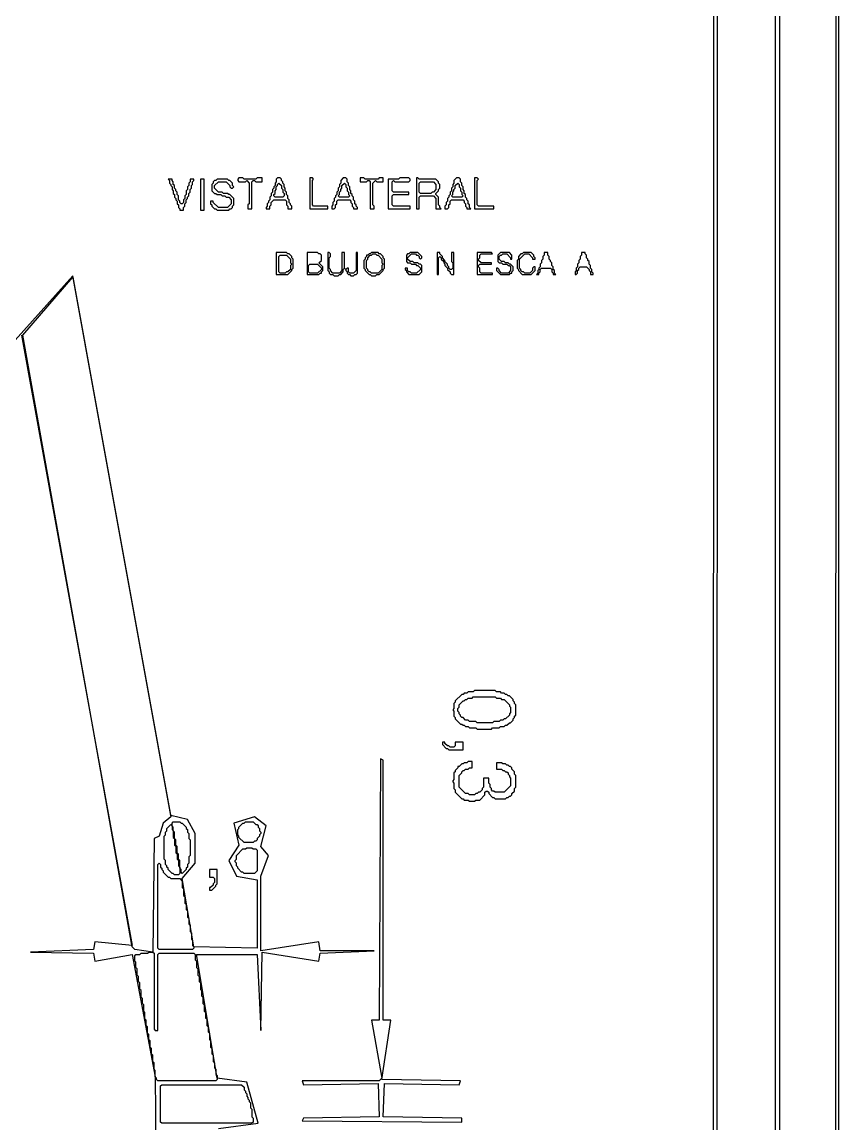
# Model space of a CAD drawing. Extents: x 17 to 323, y -435 to -5.
# Drawn here: x 259.2 to 322.7, y -291.1 to -205.5 of the extents above; entities that cross this region are included whole.
import ezdxf

# ---------------------------------------------------------------- set-up
doc = ezdxf.new("R2010")
doc.units = 0

msp = doc.modelspace()

# ---------------------------------------------------------------- linework, layer by layer
at = {"layer": 'CONTOURS'}
for p, q in [((322.5, -5.1), (322.4, -434.6)), ((322.7, -434.9), (322.7, -4.7)), ((317.8, -9.8), (317.7, -429.9)), ((318.1, -430.2), (318.1, -9.5)), ((313.2, -425.6), (313.3, -14.3)), ((313, -14.6), (312.9, -375)), ((270.6, -217.7), (270.7, -217.8)), ((270.9, -217.7), (270.6, -217.7)), ((270.7, -217.8), (270.7, -218)), ((270.7, -218), (270.8, -218.1)), ((270.8, -218.1), (270.8, -218.2)), ((270.9, -217.8), (270.9, -217.7)), ((271, -217.9), (270.9, -217.8)), ((271, -218.1), (271, -217.9)), ((271.1, -218.2), (271, -218.1)), ((272.3, -217.9), (272.2, -218)), ((272.2, -218), (272.2, -218.2)), ((272.6, -217.7), (272.3, -217.7)), ((272.3, -217.7), (272.3, -217.9)), ((272.4, -218.2), (272.5, -218.1)), ((272.5, -217.9), (272.6, -217.8)), ((272.5, -218.1), (272.5, -217.9)), ((272.6, -217.8), (272.6, -217.7)), ((273.1, -217.7), (273.1, -220.1)), ((273.4, -217.7), (273.1, -217.7)), ((273.4, -220.1), (273.4, -217.7)), ((274.1, -218), (274, -218.1)), ((274, -218.1), (274, -218.6)), ((274.2, -217.8), (274.1, -217.9)), ((274.1, -217.9), (274.1, -218)), ((274.3, -217.8), (274.2, -217.8)), ((274.2, -218.2), (274.5, -217.9)), ((274.4, -217.7), (274.3, -217.8)), ((275.2, -217.7), (274.4, -217.7)), ((274.5, -217.9), (275.1, -217.9)), ((275.1, -217.9), (275.4, -218.2)), ((275.3, -217.8), (275.2, -217.7)), ((275.4, -217.8), (275.3, -217.8)), ((275.6, -218), (275.4, -217.8)), ((275.6, -218.2), (275.6, -218)), ((276.1, -217.6), (276, -217.7)), ((276, -217.7), (276, -217.8)), ((276, -217.8), (276.1, -217.9)), ((276.4, -217.6), (276.1, -217.6)), ((276.1, -217.9), (276.6, -217.9)), ((276.5, -217.7), (276.4, -217.6)), ((277.4, -217.7), (276.5, -217.7)), ((276.6, -217.9), (276.7, -217.8)), ((276.7, -217.8), (276.9, -218)), ((276.9, -218), (276.9, -219.6)), ((277.1, -217.9), (277.2, -217.8)), ((277.1, -220), (277.1, -217.9)), ((277.2, -217.8), (277.3, -217.8)), ((277.3, -217.8), (277.4, -217.9)), ((277.5, -217.6), (277.4, -217.7)), ((277.4, -217.9), (277.9, -217.9)), ((277.9, -217.6), (277.5, -217.6)), ((277.9, -217.9), (277.9, -217.6)), ((279, -217.9), (278.9, -218)), ((278.9, -218), (278.9, -218.2)), ((279.1, -217.6), (279, -217.7)), ((279, -217.7), (279, -217.9)), ((279.3, -217.6), (279.1, -217.6)), ((279.1, -218.1), (279.2, -218)), ((279.1, -218.2), (279.1, -218.1)), ((279.2, -218), (279.4, -218.2)), ((279.4, -217.7), (279.3, -217.6)), ((279.4, -217.8), (279.4, -217.7)), ((279.5, -217.9), (279.4, -217.8)), ((279.5, -218), (279.5, -217.9)), ((279.6, -218.1), (279.5, -218)), ((279.6, -218.3), (279.6, -218.1)), ((281.6, -217.6), (281.6, -220)), ((281.8, -217.6), (281.6, -217.6)), ((281.9, -217.7), (281.8, -217.6)), ((281.8, -217.8), (281.9, -217.7)), ((281.8, -219.7), (281.8, -217.8)), ((284, -218), (283.9, -218.1)), ((283.9, -218.1), (283.9, -218.3)), ((284.2, -217.6), (284, -217.8)), ((284, -217.8), (284, -218)), ((284.1, -218.2), (284.3, -218)), ((284.4, -217.6), (284.2, -217.6)), ((284.3, -218), (284.4, -218.1)), ((284.5, -217.7), (284.4, -217.6)), ((284.4, -218.1), (284.4, -218.3)), ((284.5, -217.9), (284.5, -217.7)), ((284.6, -218), (284.5, -217.9)), ((284.6, -218.2), (284.6, -218)), ((285.5, -217.6), (285.5, -217.9)), ((285.8, -217.6), (285.5, -217.6)), ((285.5, -217.9), (286, -217.9)), ((285.9, -217.7), (285.8, -217.6)), ((286.9, -217.7), (285.9, -217.7)), ((286, -217.9), (286.1, -217.8)), ((286.1, -217.8), (286.2, -217.8)), ((286.2, -217.8), (286.3, -217.9)), ((286.3, -217.9), (286.3, -220)), ((286.5, -218), (286.7, -217.8)), ((286.5, -219.7), (286.5, -218)), ((286.7, -217.8), (286.8, -217.9)), ((286.8, -217.9), (287.3, -217.9)), ((287, -217.6), (286.9, -217.7)), ((287.3, -217.6), (287, -217.6)), ((287.3, -217.9), (287.3, -217.6)), ((288.5, -217.7), (287.7, -217.7)), ((287.7, -217.7), (287.7, -220)), ((288, -217.9), (288.1, -217.8)), ((288, -218.6), (288, -217.9)), ((288.1, -217.8), (288.2, -217.9)), ((288.2, -217.9), (289.3, -217.9)), ((288.6, -217.6), (288.5, -217.7)), ((289.3, -217.6), (288.6, -217.6)), ((289.4, -217.7), (289.3, -217.6)), ((289.3, -217.9), (289.4, -217.8)), ((289.4, -217.8), (289.4, -217.7)), ((289.9, -217.6), (289.9, -220)), ((290, -217.6), (289.9, -217.6)), ((290.1, -217.7), (290, -217.6)), ((291.4, -217.7), (290.1, -217.7)), ((290.1, -218), (290.2, -217.9)), ((290.1, -218.7), (290.1, -218)), ((290.2, -217.9), (291.2, -217.9)), ((291.2, -217.9), (291.4, -218.1)), ((291.6, -217.9), (291.4, -217.7)), ((291.4, -218.1), (291.4, -218.5)), ((291.6, -218), (291.6, -217.9)), ((291.7, -218.1), (291.6, -218)), ((291.7, -218.4), (291.7, -218.1)), ((292.8, -218), (292.7, -218.1)), ((292.7, -218.1), (292.7, -218.3)), ((293, -217.6), (292.8, -217.8)), ((292.8, -217.8), (292.8, -218)), ((292.9, -218.2), (293.1, -218)), ((293.2, -217.6), (293, -217.6)), ((293.1, -218), (293.2, -218.1)), ((293.3, -217.7), (293.2, -217.6)), ((293.2, -218.1), (293.2, -218.3)), ((293.3, -217.9), (293.3, -217.7)), ((293.4, -218), (293.3, -217.9)), ((293.4, -218.2), (293.4, -218)), ((294.4, -217.6), (294.4, -220)), ((294.6, -217.6), (294.4, -217.6)), ((294.7, -217.7), (294.6, -217.6)), ((294.6, -217.8), (294.7, -217.7)), ((294.6, -219.7), (294.6, -217.8)), ((270.8, -218.2), (270.9, -218.3)), ((270.9, -218.3), (270.9, -218.5)), ((270.9, -218.5), (271, -218.6)), ((271, -218.6), (271, -218.8)), ((271, -218.8), (271.1, -218.9)), ((271.1, -218.4), (271.1, -218.2)), ((271.2, -218.5), (271.1, -218.4)), ((271.1, -218.9), (271.1, -219.1)), ((271.2, -218.6), (271.2, -218.5)), ((271.3, -218.7), (271.2, -218.6)), ((271.3, -218.9), (271.3, -218.7)), ((271.4, -219), (271.3, -218.9)), ((271.4, -219.3), (271.4, -219)), ((272, -218.9), (271.9, -219)), ((271.9, -219), (271.9, -219.2)), ((272.1, -218.5), (272, -218.6)), ((272, -218.6), (272, -218.9)), ((272.2, -218.2), (272.1, -218.3)), ((272.1, -218.3), (272.1, -218.5)), ((272.1, -219.1), (272.2, -219)), ((272.2, -218.8), (272.3, -218.7)), ((272.2, -219), (272.2, -218.8)), ((272.3, -218.5), (272.4, -218.4)), ((272.3, -218.7), (272.3, -218.5)), ((272.4, -218.4), (272.4, -218.2)), ((274, -218.6), (274.2, -218.8)), ((274.2, -218.4), (274.2, -218.2)), ((274.5, -218.7), (274.2, -218.4)), ((274.2, -218.8), (274.3, -218.8)), ((274.3, -218.8), (274.4, -218.9)), ((274.4, -218.9), (274.7, -218.9)), ((274.8, -218.7), (274.5, -218.7)), ((274.7, -218.9), (274.8, -219)), ((274.9, -218.8), (274.8, -218.7)), ((274.8, -219), (275, -219)), ((275.2, -218.8), (274.9, -218.8)), ((275, -219), (275.1, -219.1)), ((275.3, -218.9), (275.2, -218.8)), ((275.4, -218.9), (275.3, -218.9)), ((275.4, -218.2), (275.4, -218.3)), ((275.4, -218.3), (275.5, -218.4)), ((275.7, -219.2), (275.4, -218.9)), ((275.5, -218.4), (275.6, -218.4)), ((275.7, -218.3), (275.6, -218.2)), ((275.6, -218.4), (275.7, -218.3)), ((278.6, -219), (278.5, -219.1)), ((278.7, -218.7), (278.6, -218.8)), ((278.6, -218.8), (278.6, -219)), ((278.8, -218.4), (278.7, -218.5)), ((278.7, -218.5), (278.7, -218.7)), ((278.9, -218.2), (278.8, -218.3)), ((278.8, -218.3), (278.8, -218.4)), ((278.8, -218.9), (278.9, -218.8)), ((278.8, -219), (278.8, -218.9)), ((278.9, -219.1), (278.8, -219)), ((278.9, -218.6), (279, -218.5)), ((278.9, -218.8), (278.9, -218.6)), ((279, -218.3), (279.1, -218.2)), ((279, -218.5), (279, -218.3)), ((279.4, -218.2), (279.4, -218.4)), ((279.4, -218.4), (279.5, -218.5)), ((279.5, -218.5), (279.5, -218.7)), ((279.5, -218.7), (279.6, -218.8)), ((279.6, -219), (279.5, -219.1)), ((279.7, -218.4), (279.6, -218.3)), ((279.6, -218.8), (279.6, -219)), ((279.7, -218.6), (279.7, -218.4)), ((279.8, -218.7), (279.7, -218.6)), ((279.8, -218.9), (279.8, -218.7)), ((279.9, -219), (279.8, -218.9)), ((279.9, -219.2), (279.9, -219)), ((283.7, -218.9), (283.6, -219)), ((283.6, -219), (283.6, -219.1)), ((283.8, -218.6), (283.7, -218.7)), ((283.7, -218.7), (283.7, -218.9)), ((283.9, -218.3), (283.8, -218.4)), ((283.8, -218.4), (283.8, -218.6)), ((283.8, -219), (283.9, -218.9)), ((283.9, -219.1), (283.8, -219)), ((283.9, -218.7), (284, -218.6)), ((283.9, -218.9), (283.9, -218.7)), ((284, -218.5), (284.1, -218.4)), ((284, -218.6), (284, -218.5)), ((284.1, -218.4), (284.1, -218.2)), ((284.4, -218.3), (284.5, -218.4)), ((284.5, -218.4), (284.5, -218.6)), ((284.5, -218.6), (284.6, -218.7)), ((284.7, -218.3), (284.6, -218.2)), ((284.6, -218.7), (284.6, -218.9)), ((284.6, -218.9), (284.7, -219)), ((284.7, -219), (284.6, -219.1)), ((284.7, -218.5), (284.7, -218.3)), ((284.8, -218.6), (284.7, -218.5)), ((284.8, -218.8), (284.8, -218.6)), ((284.9, -218.9), (284.8, -218.8)), ((284.9, -219), (284.9, -218.9)), ((285, -219.1), (284.9, -219)), ((288.1, -218.7), (288, -218.6)), ((288, -219), (288.1, -218.9)), ((288, -219.7), (288, -219)), ((289.3, -218.7), (288.1, -218.7)), ((288.1, -218.9), (289.3, -218.9)), ((289.3, -218.9), (289.3, -218.7)), ((290.2, -218.8), (290.1, -218.7)), ((290.1, -219.1), (290.2, -219)), ((291, -218.8), (290.2, -218.8)), ((290.2, -219), (291.2, -219)), ((291.1, -218.7), (291, -218.8)), ((291.2, -218.7), (291.1, -218.7)), ((291.4, -218.5), (291.2, -218.7)), ((291.2, -219), (291.4, -219.2)), ((291.4, -218.8), (291.6, -218.6)), ((291.4, -218.9), (291.4, -218.8)), ((291.6, -219.1), (291.4, -218.9)), ((291.6, -218.5), (291.7, -218.4)), ((291.6, -218.6), (291.6, -218.5)), ((292.5, -218.9), (292.4, -219)), ((292.4, -219), (292.4, -219.1)), ((292.6, -218.6), (292.5, -218.7)), ((292.5, -218.7), (292.5, -218.9)), ((292.7, -218.3), (292.6, -218.4)), ((292.6, -218.4), (292.6, -218.6)), ((292.6, -219), (292.7, -218.9)), ((292.7, -219.1), (292.6, -219)), ((292.7, -218.7), (292.8, -218.6)), ((292.7, -218.9), (292.7, -218.7)), ((292.8, -218.5), (292.9, -218.4)), ((292.8, -218.6), (292.8, -218.5)), ((292.9, -218.4), (292.9, -218.2)), ((293.2, -218.3), (293.3, -218.4)), ((293.3, -218.4), (293.3, -218.6)), ((293.3, -218.6), (293.4, -218.7)), ((293.5, -218.3), (293.4, -218.2)), ((293.4, -218.7), (293.4, -218.9)), ((293.4, -218.9), (293.5, -219)), ((293.5, -219), (293.4, -219.1)), ((293.5, -218.5), (293.5, -218.3)), ((293.6, -218.6), (293.5, -218.5)), ((293.6, -218.8), (293.6, -218.6)), ((293.7, -218.9), (293.6, -218.8)), ((293.7, -219.1), (293.7, -218.9)), ((271.1, -219.1), (271.2, -219.2)), ((271.2, -219.2), (271.2, -219.3)), ((271.2, -219.3), (271.3, -219.4)), ((271.3, -219.4), (271.3, -219.6)), ((271.3, -219.6), (271.4, -219.7)), ((271.5, -219.4), (271.4, -219.3)), ((271.4, -219.7), (271.4, -219.9)), ((271.5, -219.5), (271.5, -219.4)), ((271.6, -219.6), (271.5, -219.5)), ((271.7, -219.6), (271.6, -219.6)), ((271.8, -219.5), (271.7, -219.6)), ((271.9, -219.2), (271.8, -219.3)), ((271.8, -219.3), (271.8, -219.5)), ((271.8, -219.9), (271.9, -219.8)), ((271.9, -219.6), (272, -219.5)), ((271.9, -219.8), (271.9, -219.6)), ((272, -219.3), (272.1, -219.2)), ((272, -219.5), (272, -219.3)), ((272.1, -219.2), (272.1, -219.1)), ((274.1, -219.4), (273.9, -219.4)), ((273.9, -219.4), (273.9, -219.6)), ((273.9, -219.6), (274, -219.7)), ((274, -219.7), (274, -219.8)), ((274, -219.8), (274.2, -220)), ((274.1, -219.5), (274.1, -219.4)), ((274.5, -219.9), (274.1, -219.5)), ((275.1, -219.1), (275.3, -219.1)), ((275.5, -219.6), (275.2, -219.9)), ((275.3, -219.1), (275.5, -219.3)), ((275.5, -219.3), (275.5, -219.6)), ((275.6, -219.8), (275.7, -219.7)), ((275.6, -219.9), (275.6, -219.8)), ((275.7, -219.7), (275.7, -219.2)), ((276.9, -219.6), (276.8, -219.7)), ((276.8, -219.7), (276.8, -220)), ((278.3, -219.8), (278.2, -219.9)), ((278.4, -219.5), (278.3, -219.6)), ((278.3, -219.6), (278.3, -219.8)), ((278.5, -219.3), (278.4, -219.4)), ((278.4, -219.4), (278.4, -219.5)), ((278.5, -219.1), (278.5, -219.3)), ((278.5, -219.8), (278.6, -219.7)), ((278.5, -220), (278.5, -219.8)), ((278.6, -219.5), (278.8, -219.3)), ((278.6, -219.7), (278.6, -219.5)), ((278.8, -219.3), (279.7, -219.3)), ((279.5, -219.1), (278.9, -219.1)), ((279.7, -219.3), (279.8, -219.4)), ((279.8, -219.4), (279.8, -219.7)), ((279.8, -219.7), (279.9, -219.8)), ((280, -219.3), (279.9, -219.2)), ((279.9, -219.8), (279.9, -220)), ((280, -219.5), (280, -219.3)), ((280.1, -219.6), (280, -219.5)), ((280.1, -219.7), (280.1, -219.6)), ((280.2, -219.8), (280.1, -219.7)), ((280.2, -220), (280.2, -219.8)), ((281.9, -219.8), (281.8, -219.7)), ((283, -219.8), (281.9, -219.8)), ((283, -220), (283, -219.8)), ((283.4, -219.7), (283.3, -219.8)), ((283.3, -219.8), (283.3, -220)), ((283.5, -219.4), (283.4, -219.5)), ((283.4, -219.5), (283.4, -219.7)), ((283.6, -219.1), (283.5, -219.2)), ((283.5, -219.2), (283.5, -219.4)), ((283.6, -219.7), (283.7, -219.6)), ((283.6, -219.9), (283.6, -219.7)), ((283.7, -219.4), (283.8, -219.3)), ((283.7, -219.6), (283.7, -219.4)), ((283.8, -219.3), (284.7, -219.3)), ((284.6, -219.1), (283.9, -219.1)), ((284.7, -219.3), (284.8, -219.4)), ((284.8, -219.4), (284.8, -219.5)), ((284.8, -219.5), (284.9, -219.6)), ((284.9, -219.6), (284.9, -219.8)), ((284.9, -219.8), (285, -219.9)), ((285, -219.3), (285, -219.1)), ((285.1, -219.4), (285, -219.3)), ((285.1, -219.6), (285.1, -219.4)), ((285.2, -219.7), (285.1, -219.6)), ((285.2, -219.8), (285.2, -219.7)), ((285.3, -219.9), (285.2, -219.8)), ((286.6, -219.8), (286.5, -219.7)), ((286.6, -220), (286.6, -219.8)), ((288.1, -219.8), (288, -219.7)), ((289.4, -219.8), (288.1, -219.8)), ((289.4, -220), (289.4, -219.8)), ((290.1, -220), (290.1, -219.1)), ((291.4, -219.2), (291.4, -220)), ((291.6, -219.7), (291.6, -219.1)), ((291.7, -219.8), (291.6, -219.7)), ((291.7, -219.9), (291.7, -219.8)), ((292.2, -219.7), (292.1, -219.8)), ((292.1, -219.8), (292.1, -220)), ((292.3, -219.4), (292.2, -219.5)), ((292.2, -219.5), (292.2, -219.7)), ((292.4, -219.1), (292.3, -219.2)), ((292.3, -219.2), (292.3, -219.4)), ((292.4, -219.7), (292.5, -219.6)), ((292.4, -219.9), (292.4, -219.7)), ((292.5, -219.4), (292.6, -219.3)), ((292.5, -219.6), (292.5, -219.4)), ((292.6, -219.3), (293.5, -219.3)), ((293.4, -219.1), (292.7, -219.1)), ((293.5, -219.3), (293.6, -219.4)), ((293.6, -219.4), (293.6, -219.5)), ((293.6, -219.5), (293.7, -219.6)), ((293.8, -219.2), (293.7, -219.1)), ((293.7, -219.6), (293.7, -219.8)), ((293.7, -219.8), (293.8, -219.9)), ((293.8, -219.3), (293.8, -219.2)), ((293.9, -219.4), (293.8, -219.3)), ((293.9, -219.6), (293.9, -219.4)), ((294, -219.7), (293.9, -219.6)), ((294, -219.9), (294, -219.7)), ((294.7, -219.8), (294.6, -219.7)), ((295.9, -219.8), (294.7, -219.8)), ((295.9, -220), (295.9, -219.8)), ((271.4, -219.9), (271.5, -220)), ((271.5, -220), (271.5, -220.1)), ((271.5, -220.1), (271.8, -220.1)), ((271.8, -220.1), (271.8, -219.9)), ((273.1, -220.1), (273.4, -220.1)), ((274.2, -220), (274.3, -220)), ((274.3, -220), (274.4, -220.1)), ((274.4, -220.1), (275.3, -220.1)), ((275.2, -219.9), (274.5, -219.9)), ((275.3, -220.1), (275.4, -220)), ((275.4, -220), (275.5, -220)), ((275.5, -220), (275.6, -219.9)), ((276.8, -220), (277.1, -220)), ((278.2, -219.9), (278.2, -220)), ((278.2, -220), (278.5, -220)), ((279.9, -220), (280.2, -220)), ((281.6, -220), (283, -220)), ((283.3, -220), (283.5, -220)), ((283.5, -220), (283.6, -219.9)), ((285, -219.9), (285, -220)), ((285, -220), (285.3, -220)), ((285.3, -220), (285.3, -219.9)), ((286.3, -220), (286.6, -220)), ((287.7, -220), (289.4, -220)), ((289.9, -220), (290.1, -220)), ((291.4, -220), (291.8, -220)), ((291.8, -220), (291.7, -219.9)), ((292.1, -220), (292.3, -220)), ((292.3, -220), (292.4, -219.9)), ((293.8, -219.9), (293.8, -220)), ((293.8, -220), (294.1, -220)), ((294.1, -220), (294, -219.9)), ((294.4, -220), (295.9, -220)), ((279, -223.4), (279, -225.1)), ((279.8, -223.4), (279, -223.4)), ((279.2, -223.7), (279.3, -223.6)), ((279.2, -224.9), (279.2, -223.7)), ((279.3, -223.6), (279.8, -223.6)), ((279.9, -223.5), (279.8, -223.4)), ((279.8, -223.6), (280.1, -223.9)), ((280, -223.5), (279.9, -223.5)), ((280.2, -223.7), (280, -223.5)), ((280.1, -223.9), (280.1, -224.2)), ((280.2, -223.8), (280.2, -223.7)), ((280.3, -223.9), (280.2, -223.8)), ((280.3, -224.6), (280.3, -223.9)), ((281.4, -223.4), (281.4, -225.1)), ((282.2, -223.4), (281.4, -223.4)), ((282.3, -223.5), (282.2, -223.4)), ((282.4, -223.5), (282.3, -223.5)), ((282.3, -224.2), (282.5, -224)), ((282.5, -223.6), (282.4, -223.5)), ((282.5, -224), (282.5, -223.6)), ((283, -223.4), (283, -224.8)), ((283.1, -223.4), (283, -223.4)), ((283.2, -223.5), (283.1, -223.4)), ((283.1, -223.8), (283.2, -223.7)), ((283.1, -224.6), (283.1, -223.8)), ((283.2, -223.7), (283.2, -223.5)), ((284.3, -223.4), (284.1, -223.4)), ((284.1, -223.4), (284.1, -224.8)), ((284.3, -224.6), (284.3, -223.4)), ((285.3, -223.4), (285.2, -223.4)), ((285.2, -223.4), (285.2, -224.8)), ((285.3, -225), (285.3, -223.4)), ((285.9, -223.9), (285.8, -224)), ((285.8, -224), (285.8, -224.6)), ((286, -223.7), (285.9, -223.8)), ((285.9, -223.8), (285.9, -223.9)), ((286.1, -223.6), (286, -223.6)), ((286, -223.6), (286, -223.7)), ((286, -224), (286.1, -223.9)), ((286, -224.6), (286, -224)), ((286.2, -223.5), (286.1, -223.6)), ((286.1, -223.8), (286.3, -223.6)), ((286.1, -223.9), (286.1, -223.8)), ((286.3, -223.5), (286.2, -223.5)), ((286.4, -223.4), (286.3, -223.5)), ((286.3, -223.6), (286.4, -223.6)), ((286.9, -223.4), (286.4, -223.4)), ((286.4, -223.6), (286.5, -223.5)), ((286.5, -223.5), (286.7, -223.5)), ((286.7, -223.5), (286.8, -223.6)), ((286.8, -223.6), (286.9, -223.6)), ((287, -223.5), (286.9, -223.4)), ((286.9, -223.6), (287.2, -223.9)), ((287.1, -223.5), (287, -223.5)), ((287.3, -223.7), (287.1, -223.5)), ((287.2, -223.9), (287.2, -224.2)), ((287.3, -223.8), (287.3, -223.7)), ((287.4, -223.9), (287.3, -223.8)), ((287.4, -224.6), (287.4, -223.9)), ((289.2, -223.5), (289.1, -223.6)), ((289.1, -223.6), (289.1, -224.1)), ((289.1, -224.1), (289.2, -224.2)), ((289.3, -223.5), (289.2, -223.5)), ((289.2, -223.8), (289.5, -223.5)), ((289.2, -223.9), (289.2, -223.8)), ((289.4, -224.1), (289.2, -223.9)), ((289.4, -223.4), (289.3, -223.5)), ((290, -223.4), (289.4, -223.4)), ((289.6, -224.1), (289.4, -224.1)), ((289.5, -223.5), (289.8, -223.5)), ((289.7, -224.2), (289.6, -224.1)), ((289.8, -223.5), (289.9, -223.6)), ((289.9, -223.6), (290, -223.6)), ((290.3, -223.7), (290, -223.4)), ((290, -223.6), (290.1, -223.7)), ((290.1, -223.7), (290.1, -223.8)), ((290.1, -223.8), (290.2, -223.9)), ((290.2, -223.9), (290.3, -223.8)), ((290.3, -223.8), (290.3, -223.7)), ((291.5, -223.4), (291.5, -225.1)), ((291.7, -223.4), (291.5, -223.4)), ((291.6, -223.8), (291.7, -223.7)), ((291.6, -225.1), (291.6, -223.8)), ((291.7, -223.5), (291.7, -223.4)), ((291.9, -223.7), (291.7, -223.5)), ((291.7, -223.7), (291.8, -223.8)), ((291.8, -223.8), (291.8, -223.9)), ((291.8, -223.9), (292, -224.1)), ((291.9, -223.8), (291.9, -223.7)), ((292.1, -224), (291.9, -223.8)), ((292, -224.1), (292, -224.2)), ((292.1, -224.1), (292.1, -224)), ((292.3, -224.3), (292.1, -224.1)), ((292.8, -223.4), (292.6, -223.4)), ((292.6, -223.4), (292.6, -224.1)), ((292.6, -224.1), (292.7, -224.2)), ((292.8, -225.1), (292.8, -223.4)), ((294.6, -223.4), (294.6, -225.1)), ((295.7, -223.4), (294.6, -223.4)), ((294.7, -223.9), (294.8, -223.8)), ((294.7, -224), (294.7, -223.9)), ((294.9, -224.2), (294.7, -224)), ((294.8, -223.6), (294.9, -223.5)), ((294.8, -223.8), (294.8, -223.6)), ((294.9, -223.5), (295.8, -223.5)), ((295.8, -223.5), (295.7, -223.4)), ((296.4, -223.4), (296.2, -223.6)), ((296.2, -223.6), (296.2, -224.1)), ((296.2, -224.1), (296.3, -224.2)), ((296.3, -223.7), (296.4, -223.6)), ((296.3, -223.9), (296.3, -223.7)), ((296.5, -224.1), (296.3, -223.9)), ((297.1, -223.4), (296.4, -223.4)), ((296.4, -223.6), (296.5, -223.6)), ((296.5, -223.6), (296.6, -223.5)), ((296.7, -224.1), (296.5, -224.1)), ((296.6, -223.5), (296.9, -223.5)), ((296.8, -224.2), (296.7, -224.1)), ((296.9, -223.5), (297.2, -223.8)), ((297.3, -223.6), (297.1, -223.4)), ((297.2, -223.8), (297.2, -223.9)), ((297.2, -223.9), (297.3, -223.9)), ((297.3, -223.9), (297.3, -223.6)), ((297.8, -223.9), (297.7, -224)), ((297.7, -224), (297.7, -224.6)), ((298, -223.5), (297.8, -223.7)), ((297.8, -223.7), (297.8, -223.9)), ((297.9, -223.9), (298.3, -223.5)), ((297.9, -224.6), (297.9, -223.9)), ((298.1, -223.5), (298, -223.5)), ((298.2, -223.4), (298.1, -223.5)), ((298.8, -223.4), (298.2, -223.4)), ((298.3, -223.5), (298.6, -223.5)), ((298.6, -223.5), (298.9, -223.8)), ((299, -223.6), (298.8, -223.4)), ((298.9, -223.8), (298.9, -223.9)), ((298.9, -223.9), (299.1, -223.9)), ((299, -223.7), (299, -223.6)), ((299.1, -223.8), (299, -223.7)), ((299.1, -223.9), (299.1, -223.8)), ((299.7, -223.9), (299.6, -224)), ((299.6, -224), (299.6, -224.2)), ((299.8, -223.6), (299.7, -223.7)), ((299.7, -223.7), (299.7, -223.9)), ((299.8, -223.4), (299.8, -223.6)), ((300.1, -223.4), (299.8, -223.4)), ((300.1, -223.6), (300.1, -223.4)), ((300.2, -223.7), (300.1, -223.6)), ((300.2, -223.9), (300.2, -223.7)), ((300.3, -224), (300.2, -223.9)), ((300.3, -224.1), (300.3, -224)), ((300.4, -224.2), (300.3, -224.1)), ((302.6, -223.9), (302.5, -224)), ((302.5, -224), (302.5, -224.2)), ((302.7, -223.6), (302.6, -223.7)), ((302.6, -223.7), (302.6, -223.9)), ((302.7, -223.4), (302.7, -223.6)), ((303, -223.4), (302.7, -223.4)), ((303, -223.5), (303, -223.4)), ((303.1, -223.6), (303, -223.5)), ((303.1, -223.8), (303.1, -223.6)), ((303.2, -223.9), (303.1, -223.8)), ((303.2, -224), (303.2, -223.9)), ((303.3, -224.1), (303.2, -224)), ((303.3, -224.3), (303.3, -224.1)), ((279.3, -225), (279.2, -224.9)), ((279.7, -225), (279.3, -225)), ((279.8, -224.9), (279.7, -225)), ((279.9, -224.9), (279.8, -224.9)), ((280.1, -224.7), (279.9, -224.9)), ((279.9, -225.1), (280.2, -224.8)), ((280.1, -224.2), (280.2, -224.3)), ((280.2, -224.3), (280.1, -224.4)), ((280.1, -224.4), (280.1, -224.7)), ((280.2, -224.7), (280.3, -224.6)), ((280.2, -224.8), (280.2, -224.7)), ((281.5, -224.4), (281.6, -224.3)), ((281.5, -224.9), (281.5, -224.4)), ((281.6, -225), (281.5, -224.9)), ((281.6, -224.3), (282.2, -224.3)), ((282.2, -225), (281.6, -225)), ((282.2, -224.3), (282.5, -224.6)), ((282.5, -224.7), (282.2, -225)), ((282.6, -224.5), (282.3, -224.2)), ((282.3, -225.1), (282.4, -225)), ((282.4, -225), (282.5, -225)), ((282.5, -224.6), (282.5, -224.7)), ((282.5, -224.9), (282.6, -224.8)), ((282.5, -225), (282.5, -224.9)), ((282.6, -224.8), (282.6, -224.5)), ((283, -224.8), (283.1, -224.9)), ((283.2, -224.7), (283.1, -224.6)), ((283.1, -224.9), (283.1, -225)), ((283.1, -225), (283.2, -225.1)), ((283.2, -224.8), (283.2, -224.7)), ((283.4, -225), (283.2, -224.8)), ((283.9, -225), (283.4, -225)), ((284.1, -224.8), (283.9, -225)), ((284, -225.1), (284.2, -224.9)), ((284.2, -224.7), (284.3, -224.6)), ((284.2, -224.9), (284.2, -224.7)), ((284.3, -224.6), (284.4, -224.7)), ((284.4, -224.7), (284.3, -224.6)), ((284.5, -224.6), (284.4, -224.7)), ((284.4, -224.7), (284.4, -224.8)), ((284.4, -224.8), (284.5, -224.9)), ((284.6, -224.6), (284.5, -224.6)), ((284.5, -224.9), (284.5, -225)), ((284.5, -225), (284.6, -225.1)), ((284.6, -224.9), (284.6, -224.6)), ((284.7, -225), (284.6, -224.9)), ((285, -225), (284.7, -225)), ((285.2, -224.8), (285, -225)), ((285.2, -225.1), (285.3, -225)), ((285.8, -224.6), (285.9, -224.7)), ((285.9, -224.7), (285.9, -224.8)), ((285.9, -224.8), (286.2, -225.1)), ((286.1, -224.7), (286, -224.6)), ((286.1, -224.8), (286.1, -224.7)), ((286.2, -224.9), (286.1, -224.8)), ((286.3, -224.9), (286.2, -224.9)), ((286.4, -225), (286.3, -224.9)), ((286.9, -225), (286.4, -225)), ((287.2, -224.7), (286.9, -225)), ((287, -225.1), (287.3, -224.8)), ((287.2, -224.2), (287.3, -224.3)), ((287.3, -224.3), (287.2, -224.4)), ((287.2, -224.4), (287.2, -224.7)), ((287.3, -224.7), (287.4, -224.6)), ((287.3, -224.8), (287.3, -224.7)), ((289.2, -224.6), (289, -224.6)), ((289, -224.6), (289, -224.7)), ((289, -224.7), (289.1, -224.8)), ((289.1, -224.8), (289.1, -224.9)), ((289.1, -224.9), (289.3, -225.1)), ((289.2, -224.2), (289.4, -224.2)), ((289.2, -224.8), (289.2, -224.6)), ((289.3, -224.9), (289.2, -224.8)), ((289.4, -224.9), (289.3, -224.9)), ((289.4, -224.2), (289.5, -224.3)), ((289.5, -225), (289.4, -224.9)), ((289.5, -224.3), (289.8, -224.3)), ((289.9, -225), (289.5, -225)), ((290, -224.2), (289.7, -224.2)), ((289.8, -224.3), (289.9, -224.4)), ((289.9, -224.4), (290, -224.4)), ((290.2, -224.7), (289.9, -225)), ((290.1, -224.3), (290, -224.2)), ((290, -224.4), (290.2, -224.6)), ((290.2, -224.3), (290.1, -224.3)), ((290.1, -225.1), (290.3, -224.9)), ((290.3, -224.4), (290.2, -224.3)), ((290.2, -224.6), (290.2, -224.7)), ((290.3, -224.9), (290.3, -224.4)), ((292, -224.2), (292.1, -224.3)), ((292.1, -224.3), (292.1, -224.4)), ((292.1, -224.4), (292.3, -224.6)), ((292.3, -224.4), (292.3, -224.3)), ((292.4, -224.5), (292.3, -224.4)), ((292.3, -224.6), (292.3, -224.7)), ((292.3, -224.7), (292.5, -224.9)), ((292.4, -224.6), (292.4, -224.5)), ((292.5, -224.7), (292.4, -224.6)), ((292.6, -224.7), (292.5, -224.7)), ((292.5, -224.9), (292.5, -225)), ((292.5, -225), (292.6, -225.1)), ((292.7, -224.6), (292.6, -224.7)), ((292.7, -224.2), (292.7, -224.6)), ((294.7, -224.4), (294.8, -224.3)), ((294.7, -224.5), (294.7, -224.4)), ((294.8, -224.6), (294.7, -224.5)), ((294.8, -224.3), (295.7, -224.3)), ((294.8, -224.9), (294.8, -224.6)), ((294.9, -225), (294.8, -224.9)), ((295.7, -224.2), (294.9, -224.2)), ((295.8, -225), (294.9, -225)), ((295.7, -224.3), (295.7, -224.2)), ((295.8, -225.1), (295.8, -225)), ((296.2, -224.6), (296.1, -224.6)), ((296.1, -224.6), (296.1, -224.8)), ((296.1, -224.8), (296.4, -225.1)), ((296.3, -224.7), (296.2, -224.6)), ((296.3, -224.2), (296.5, -224.2)), ((296.3, -224.8), (296.3, -224.7)), ((296.5, -225), (296.3, -224.8)), ((296.5, -224.2), (296.6, -224.3)), ((297, -225), (296.5, -225)), ((296.6, -224.3), (296.9, -224.3)), ((297, -224.2), (296.8, -224.2)), ((296.9, -224.3), (297, -224.4)), ((297.1, -224.3), (297, -224.2)), ((297, -224.4), (297.1, -224.4)), ((297.2, -224.8), (297, -225)), ((297.2, -224.3), (297.1, -224.3)), ((297.1, -224.4), (297.2, -224.5)), ((297.1, -225.1), (297.2, -225)), ((297.4, -224.5), (297.2, -224.3)), ((297.2, -224.5), (297.2, -224.8)), ((297.2, -225), (297.3, -225)), ((297.3, -224.9), (297.4, -224.8)), ((297.3, -225), (297.3, -224.9)), ((297.4, -224.8), (297.4, -224.5)), ((297.7, -224.6), (297.8, -224.7)), ((297.8, -224.7), (297.8, -224.8)), ((297.8, -224.8), (298.1, -225.1)), ((298, -224.7), (297.9, -224.6)), ((298, -224.8), (298, -224.7)), ((298.1, -224.9), (298, -224.8)), ((298.2, -224.9), (298.1, -224.9)), ((298.3, -225), (298.2, -224.9)), ((298.7, -225), (298.3, -225)), ((298.9, -224.8), (298.7, -225)), ((298.8, -225.1), (299.1, -224.8)), ((299, -224.5), (298.9, -224.6)), ((298.9, -224.6), (298.9, -224.8)), ((299.1, -224.5), (299, -224.5)), ((299.1, -224.8), (299.1, -224.5)), ((299.3, -225), (299.2, -225.1)), ((299.4, -224.7), (299.3, -224.8)), ((299.3, -224.8), (299.3, -225)), ((299.5, -224.5), (299.4, -224.6)), ((299.4, -224.6), (299.4, -224.7)), ((299.4, -225), (299.5, -224.9)), ((299.4, -225.1), (299.4, -225)), ((299.6, -224.2), (299.5, -224.3)), ((299.5, -224.3), (299.5, -224.5)), ((299.5, -224.7), (299.6, -224.6)), ((299.5, -224.9), (299.5, -224.7)), ((299.6, -224.6), (300.3, -224.6)), ((300.3, -224.6), (300.4, -224.7)), ((300.4, -224.4), (300.4, -224.2)), ((300.5, -224.5), (300.4, -224.4)), ((300.4, -224.7), (300.4, -224.9)), ((300.4, -224.9), (300.5, -225)), ((300.5, -224.7), (300.5, -224.5)), ((300.6, -224.8), (300.5, -224.7)), ((300.5, -225), (300.5, -225.1)), ((300.6, -225), (300.6, -224.8)), ((300.7, -225.1), (300.6, -225)), ((302.3, -224.8), (302.2, -224.9)), ((302.2, -224.9), (302.2, -225.1)), ((302.4, -224.5), (302.3, -224.6)), ((302.3, -224.6), (302.3, -224.8)), ((302.3, -225.1), (302.4, -225)), ((302.5, -224.2), (302.4, -224.3)), ((302.4, -224.3), (302.4, -224.5)), ((302.4, -224.8), (302.5, -224.7)), ((302.4, -225), (302.4, -224.8)), ((302.5, -224.6), (302.6, -224.5)), ((302.5, -224.7), (302.5, -224.6)), ((302.6, -224.5), (303.1, -224.5)), ((303.1, -224.5), (303.3, -224.7)), ((303.4, -224.4), (303.3, -224.3)), ((303.3, -224.7), (303.3, -224.8)), ((303.3, -224.8), (303.4, -224.9)), ((303.4, -224.6), (303.4, -224.4)), ((303.5, -224.7), (303.4, -224.6)), ((303.4, -224.9), (303.4, -225.1)), ((303.5, -224.9), (303.5, -224.7)), ((303.6, -225), (303.5, -224.9)), ((303.6, -225.1), (303.6, -225)), ((263.2, -225.2), (252.9, -236.6)), ((259.3, -229.8), (263.2, -225.3)), ((270.8, -267.1), (263.2, -225.2)), ((263.2, -225.3), (270.8, -267.2)), ((279, -225.1), (279.9, -225.1)), ((281.4, -225.1), (282.3, -225.1)), ((283.2, -225.1), (283.4, -225.1)), ((283.4, -225.1), (283.5, -225.2)), ((283.5, -225.2), (283.8, -225.2)), ((283.8, -225.2), (283.9, -225.1)), ((283.9, -225.1), (284, -225.1)), ((284.6, -225.1), (284.7, -225.1)), ((284.7, -225.1), (284.8, -225.2)), ((284.8, -225.2), (285, -225.2)), ((285, -225.2), (285.1, -225.1)), ((285.1, -225.1), (285.2, -225.1)), ((286.2, -225.1), (286.3, -225.1)), ((286.3, -225.1), (286.4, -225.2)), ((286.4, -225.2), (286.7, -225.2)), ((286.7, -225.2), (286.8, -225.1)), ((286.8, -225.1), (287, -225.1)), ((289.3, -225.1), (290.1, -225.1)), ((291.5, -225.1), (291.6, -225.1)), ((292.6, -225.1), (292.8, -225.1)), ((294.6, -225.1), (295.8, -225.1)), ((296.4, -225.1), (297.1, -225.1)), ((298.1, -225.1), (298.8, -225.1)), ((299.2, -225.1), (299.4, -225.1)), ((300.5, -225.1), (300.7, -225.1)), ((302.2, -225.1), (302.3, -225.1)), ((303.4, -225.1), (303.6, -225.1)), ((259.2, -229.8), (267.8, -277.2)), ((267.8, -277.3), (259.3, -229.8)), ((293.9, -257.5), (293.8, -257.6)), ((294.3, -257.5), (293.9, -257.5)), ((294.4, -257.4), (294.3, -257.5)), ((296, -257.4), (294.4, -257.4)), ((296.1, -257.5), (296, -257.4)), ((296.4, -257.5), (296.1, -257.5)), ((296.5, -257.6), (296.4, -257.5)), ((292.9, -258.3), (292.8, -258.4)), ((293.4, -257.7), (292.9, -258.2)), ((292.9, -258.2), (292.9, -258.3)), ((293.2, -258.5), (293.5, -258.2)), ((293.5, -257.7), (293.4, -257.7)), ((293.6, -257.6), (293.5, -257.7)), ((293.5, -258.2), (293.6, -258.2)), ((293.8, -257.6), (293.6, -257.6)), ((293.6, -258.2), (293.7, -258.1)), ((293.7, -258.1), (293.8, -258.1)), ((293.8, -258.1), (293.9, -258)), ((293.9, -258), (294.2, -258)), ((294.2, -258), (294.3, -257.9)), ((294.3, -257.9), (296, -257.9)), ((296, -257.9), (296.1, -258)), ((296.1, -258), (296.4, -258)), ((296.4, -258), (296.5, -258.1)), ((296.7, -257.6), (296.5, -257.6)), ((296.5, -258.1), (296.7, -258.1)), ((296.8, -257.7), (296.7, -257.6)), ((296.7, -258.1), (297.1, -258.5)), ((296.9, -257.7), (296.8, -257.7)), ((297, -257.8), (296.9, -257.7)), ((297.1, -257.8), (297, -257.8)), ((297.4, -258.1), (297.1, -257.8)), ((297.4, -258.2), (297.4, -258.1)), ((297.5, -258.3), (297.4, -258.2)), ((297.5, -258.4), (297.5, -258.3)), ((292.8, -258.8), (292.7, -258.9)), ((292.7, -258.9), (292.8, -259)), ((292.8, -258.4), (292.8, -258.8)), ((292.8, -259), (292.8, -259.4)), ((293.1, -258.8), (293.2, -258.7)), ((293.1, -259), (293.1, -258.8)), ((293.2, -259.1), (293.1, -259)), ((293.2, -258.7), (293.2, -258.5)), ((293.2, -259.2), (293.2, -259.1)), ((293.3, -259.3), (293.2, -259.2)), ((297.1, -258.5), (297.1, -258.6)), ((297.1, -258.6), (297.2, -258.7)), ((297.2, -259.1), (297.1, -259.2)), ((297.1, -259.2), (297.1, -259.3)), ((297.2, -258.7), (297.2, -259.1)), ((297.6, -258.5), (297.5, -258.4)), ((297.6, -259.3), (297.6, -258.5)), ((292.8, -259.4), (292.9, -259.5)), ((292.9, -259.5), (292.9, -259.6)), ((292.9, -259.6), (293.3, -260)), ((293.3, -259.4), (293.3, -259.3)), ((293.4, -259.5), (293.3, -259.4)), ((293.3, -260), (293.4, -260)), ((293.5, -259.5), (293.4, -259.5)), ((293.4, -260), (293.5, -260.1)), ((293.7, -259.7), (293.5, -259.5)), ((293.9, -259.7), (293.7, -259.7)), ((294, -259.8), (293.9, -259.7)), ((294.5, -259.8), (294, -259.8)), ((294.6, -259.9), (294.5, -259.8)), ((295.8, -259.9), (294.6, -259.9)), ((295.9, -259.8), (295.8, -259.9)), ((296.3, -259.8), (295.9, -259.8)), ((296.4, -259.7), (296.3, -259.8)), ((296.6, -259.7), (296.4, -259.7)), ((296.7, -259.6), (296.6, -259.7)), ((296.8, -259.6), (296.7, -259.6)), ((297.1, -259.3), (296.8, -259.6)), ((296.9, -260.1), (297.1, -259.9)), ((297.1, -259.9), (297.2, -259.9)), ((297.2, -259.9), (297.4, -259.7)), ((297.4, -259.6), (297.5, -259.5)), ((297.4, -259.7), (297.4, -259.6)), ((297.5, -259.4), (297.6, -259.3)), ((297.5, -259.5), (297.5, -259.4)), ((293.5, -260.1), (293.6, -260.1)), ((293.6, -260.1), (293.7, -260.2)), ((293.7, -260.2), (293.9, -260.2)), ((293.9, -260.2), (294, -260.3)), ((294, -260.3), (294.5, -260.3)), ((294.5, -260.3), (294.6, -260.4)), ((294.6, -260.4), (295.7, -260.4)), ((295.7, -260.4), (295.8, -260.3)), ((295.8, -260.3), (296.3, -260.3)), ((296.3, -260.3), (296.4, -260.2)), ((296.4, -260.2), (296.7, -260.2)), ((296.7, -260.2), (296.8, -260.1)), ((296.8, -260.1), (296.9, -260.1)), ((291.9, -261.4), (291.9, -261.6)), ((292.1, -261.4), (291.9, -261.4)), ((291.9, -261.6), (292.2, -261.9)), ((292.1, -261.5), (292.1, -261.4)), ((292.3, -261.7), (292.1, -261.5)), ((292.4, -261.7), (292.3, -261.7)), ((292.5, -261.8), (292.4, -261.7)), ((292.9, -261.7), (292.8, -261.8)), ((293.5, -261.4), (292.9, -261.4)), ((292.9, -261.4), (292.9, -261.7)), ((293.5, -262), (293.5, -261.4)), ((292.2, -261.9), (292.3, -261.9)), ((292.3, -261.9), (292.4, -262)), ((292.4, -262), (293.5, -262)), ((292.8, -261.8), (292.5, -261.8)), ((287.1, -262.7), (287, -283)), ((287.3, -262.8), (287.1, -262.7)), ((287.3, -283), (287.3, -262.8)), ((293.1, -263.4), (292.9, -263.6)), ((293.2, -263.3), (293.1, -263.3)), ((293.1, -263.3), (293.1, -263.4)), ((293.4, -263.1), (293.2, -263.3)), ((293.5, -263.1), (293.4, -263.1)), ((293.6, -263), (293.5, -263.1)), ((293.8, -263), (293.6, -263)), ((293.6, -263.6), (293.7, -263.5)), ((293.7, -263.5), (293.9, -263.5)), ((293.9, -262.9), (293.8, -263)), ((294.2, -262.9), (293.9, -262.9)), ((293.9, -263.5), (294, -263.4)), ((294, -263.4), (294.2, -263.4)), ((294.2, -263.4), (294.2, -262.9)), ((296.5, -263), (296.1, -263)), ((296.1, -263), (296.1, -263.5)), ((296.1, -263.5), (296.5, -263.5)), ((296.6, -263.1), (296.5, -263)), ((296.5, -263.5), (296.6, -263.6)), ((296.8, -263.1), (296.6, -263.1)), ((296.9, -263.2), (296.8, -263.1)), ((297, -263.2), (296.9, -263.2)), ((297.1, -263.3), (297, -263.2)), ((297.2, -263.3), (297.1, -263.3)), ((297.3, -263.4), (297.2, -263.3)), ((297.3, -263.5), (297.3, -263.4)), ((297.5, -263.7), (297.3, -263.5)), ((292.8, -264.3), (292.7, -264.4)), ((292.9, -263.7), (292.8, -263.8)), ((292.8, -263.8), (292.8, -264.3)), ((292.9, -263.6), (292.9, -263.7)), ((293.2, -264), (293.4, -263.8)), ((293.2, -264.9), (293.2, -264)), ((293.4, -263.7), (293.5, -263.6)), ((293.4, -263.8), (293.4, -263.7)), ((293.5, -263.6), (293.6, -263.6)), ((295.5, -264.2), (295.1, -264.2)), ((295.1, -264.2), (295.1, -264.9)), ((295.5, -264.6), (295.5, -264.2)), ((296.6, -263.6), (296.7, -263.6)), ((296.7, -263.6), (296.8, -263.7)), ((296.8, -263.7), (296.9, -263.7)), ((296.9, -263.7), (297, -263.8)), ((297, -263.8), (297, -263.9)), ((297, -263.9), (297.1, -264)), ((297.1, -264), (297.1, -264.1)), ((297.1, -264.1), (297.2, -264.2)), ((297.2, -264.2), (297.2, -264.8)), ((297.5, -263.9), (297.5, -263.7)), ((297.6, -264), (297.5, -263.9)), ((297.6, -264.9), (297.6, -264)), ((292.7, -264.4), (292.7, -264.5)), ((292.7, -264.5), (292.8, -264.6)), ((292.8, -264.6), (292.8, -265)), ((292.8, -265), (292.9, -265.1)), ((292.9, -265.1), (292.9, -265.3)), ((293.7, -265.4), (293.2, -264.9)), ((295, -265.1), (294.8, -265.3)), ((295.1, -264.9), (295, -265)), ((295, -265), (295, -265.1)), ((295.2, -265.3), (295.3, -265.2)), ((295.3, -265.2), (295.4, -265.2)), ((295.4, -265.2), (295.5, -265.3)), ((295.6, -264.7), (295.5, -264.6)), ((295.6, -264.9), (295.6, -264.7)), ((295.7, -265), (295.6, -264.9)), ((295.7, -265.1), (295.7, -265)), ((295.8, -265.2), (295.7, -265.1)), ((295.9, -265.2), (295.8, -265.2)), ((296, -265.3), (295.9, -265.2)), ((297.2, -264.8), (296.7, -265.3)), ((297.3, -265.4), (297.5, -265.2)), ((297.5, -265), (297.6, -264.9)), ((297.5, -265.2), (297.5, -265)), ((292.9, -265.3), (293.4, -265.8)), ((293.4, -265.8), (293.5, -265.8)), ((293.5, -265.8), (293.6, -265.9)), ((293.6, -265.9), (293.9, -265.9)), ((293.9, -265.4), (293.7, -265.4)), ((294, -265.5), (293.9, -265.4)), ((293.9, -265.9), (294, -266)), ((294.4, -265.5), (294, -265.5)), ((294, -266), (294.4, -266)), ((294.5, -265.4), (294.4, -265.5)), ((294.4, -266), (294.5, -265.9)), ((294.6, -265.4), (294.5, -265.4)), ((294.5, -265.9), (294.8, -265.9)), ((294.7, -265.3), (294.6, -265.4)), ((294.8, -265.3), (294.7, -265.3)), ((294.8, -265.9), (295.2, -265.5)), ((295.2, -265.5), (295.2, -265.3)), ((295.5, -265.3), (295.5, -265.4)), ((295.5, -265.4), (295.8, -265.7)), ((295.8, -265.7), (295.9, -265.7)), ((295.9, -265.7), (296, -265.8)), ((296.7, -265.3), (296, -265.3)), ((296, -265.8), (296.8, -265.8)), ((296.8, -265.8), (296.9, -265.7)), ((296.9, -265.7), (297, -265.7)), ((297, -265.7), (297.1, -265.6)), ((297.1, -265.6), (297.2, -265.6)), ((297.2, -265.6), (297.3, -265.5)), ((297.3, -265.5), (297.3, -265.4)), ((270.2, -267.7), (269.9, -268.7)), ((270.8, -267.2), (270.2, -267.7)), ((272.1, -267.4), (270.8, -267.1)), ((270.9, -267.7), (271, -267.6)), ((270.9, -267.9), (270.9, -267.7)), ((271, -267.6), (271.5, -267.6)), ((271.5, -267.6), (271.6, -267.7)), ((271.6, -267.7), (271.7, -267.7)), ((271.7, -267.7), (272, -268)), ((272.7, -268.5), (272.1, -267.4)), ((277.3, -267.2), (275.7, -267.7)), ((275.7, -267.7), (276.1, -269.4)), ((276.1, -268), (276.4, -267.7)), ((276.4, -267.7), (276.5, -267.7)), ((276.5, -267.7), (276.6, -267.6)), ((276.6, -267.6), (277.2, -267.6)), ((277.2, -267.6), (277.4, -267.8)), ((278.2, -267.9), (277.3, -267.2)), ((270.3, -268.7), (270.4, -268.6)), ((270.4, -268.4), (270.5, -268.3)), ((270.4, -268.6), (270.4, -268.4)), ((270.5, -268.1), (270.8, -267.8)), ((270.5, -268.3), (270.5, -268.1)), ((270.8, -267.8), (270.9, -267.9)), ((270.9, -267.9), (270.9, -268.2)), ((271, -268), (270.9, -267.9)), ((270.9, -268.2), (271, -268.3)), ((271, -268.3), (271, -268)), ((271, -268.3), (271, -268.8)), ((271.1, -268.4), (271, -268.3)), ((271.1, -268.9), (271.1, -268.4)), ((272, -268), (272, -268.1)), ((272, -268.1), (272.1, -268.2)), ((272.1, -268.2), (272.1, -268.4)), ((272.1, -268.4), (272.2, -268.5)), ((272.2, -268.5), (272.2, -268.9)), ((272.7, -270.8), (272.7, -268.5)), ((276, -268.2), (276.1, -268.1)), ((276, -268.6), (276, -268.2)), ((276.1, -268.7), (276, -268.6)), ((276.1, -268.1), (276.1, -268)), ((277.4, -267.8), (277.5, -267.8)), ((277.5, -267.8), (277.6, -267.9)), ((277.6, -267.9), (277.6, -268)), ((277.6, -268), (277.7, -268.1)), ((277.7, -268.1), (277.7, -268.3)), ((277.7, -268.3), (277.8, -268.4)), ((277.8, -268.5), (277.7, -268.6)), ((277.7, -268.6), (277.7, -268.7)), ((277.8, -269.5), (278.2, -267.9)), ((277.8, -268.4), (277.8, -268.5)), ((269.5, -268.9), (269.4, -277.7)), ((269.9, -268.7), (269.5, -268.9)), ((270.3, -270.5), (270.3, -268.7)), ((271, -268.8), (271.1, -268.9)), ((271.1, -268.9), (271.1, -269.4)), ((271.2, -269), (271.1, -268.9)), ((271.1, -269.4), (271.2, -269.5)), ((271.2, -269.4), (271.2, -269)), ((271.3, -269.5), (271.2, -269.4)), ((272.2, -268.9), (272.3, -269)), ((272.3, -269), (272.3, -270.2)), ((276.1, -269.4), (275.3, -270.6)), ((276.1, -268.8), (276.1, -268.7)), ((276.5, -269.2), (276.1, -268.8)), ((277.2, -269.2), (276.5, -269.2)), ((277.3, -269.1), (277.2, -269.2)), ((277.4, -269.1), (277.3, -269.1)), ((277.5, -269), (277.4, -269.1)), ((277.7, -268.7), (277.5, -268.9)), ((277.5, -268.9), (277.5, -269)), ((271.2, -269.5), (271.2, -270)), ((271.2, -270), (271.3, -270.1)), ((271.3, -270), (271.3, -269.5)), ((271.4, -270.1), (271.3, -270)), ((271.3, -270.1), (271.3, -270.5)), ((271.4, -270.5), (271.4, -270.1)), ((272.3, -270.2), (272.2, -270.3)), ((272.2, -270.3), (272.2, -270.8)), ((275.9, -270.2), (276.4, -269.7)), ((275.9, -270.5), (275.9, -270.2)), ((276.4, -269.7), (276.6, -269.7)), ((276.6, -269.7), (276.7, -269.6)), ((276.7, -269.6), (277.1, -269.6)), ((277.1, -269.6), (277.2, -269.7)), ((277.2, -269.7), (277.4, -269.7)), ((277.4, -269.7), (277.5, -269.8)), ((277.5, -269.8), (277.5, -271.4)), ((278.4, -270.2), (277.8, -269.5)), ((277.8, -271.8), (278.4, -270.2)), ((269.8, -270.9), (269.9, -270.8)), ((269.8, -277.4), (269.8, -270.9)), ((269.9, -270.8), (270, -270.9)), ((270, -270.9), (270, -271.1)), ((270, -271.1), (270.1, -271.2)), ((270.4, -270.6), (270.3, -270.5)), ((270.4, -270.9), (270.4, -270.6)), ((270.5, -271), (270.4, -270.9)), ((270.5, -271.1), (270.5, -271)), ((270.6, -271.2), (270.5, -271.1)), ((271.3, -270.5), (271.4, -270.6)), ((271.5, -270.6), (271.4, -270.5)), ((271.4, -270.6), (271.4, -271)), ((271.4, -271), (271.5, -271.1)), ((271.5, -271.2), (271.5, -270.6)), ((271.5, -271.1), (271.5, -271.6)), ((271.7, -272), (272.7, -270.8)), ((272.1, -271.1), (272, -271.2)), ((272.2, -270.8), (272.1, -270.9)), ((272.1, -270.9), (272.1, -271.1)), ((275.3, -270.6), (275.9, -271.8)), ((275.8, -270.6), (275.9, -270.5)), ((275.8, -270.7), (275.8, -270.6)), ((275.9, -270.8), (275.8, -270.7)), ((275.9, -271), (275.9, -270.8)), ((276, -271.1), (275.9, -271)), ((276, -271.2), (276, -271.1)), ((270.1, -271.2), (270.1, -271.3)), ((270.1, -271.3), (270.2, -271.4)), ((270.2, -271.4), (270.2, -271.5)), ((270.2, -271.5), (270.6, -271.9)), ((270.6, -271.3), (270.6, -271.2)), ((270.9, -271.6), (270.6, -271.3)), ((270.6, -271.9), (270.7, -271.9)), ((270.7, -271.9), (270.8, -272)), ((270.8, -272), (271.5, -272)), ((271, -271.6), (270.9, -271.6)), ((271.1, -271.7), (271, -271.6)), ((271.4, -271.7), (271.1, -271.7)), ((271.5, -271.6), (271.4, -271.7)), ((271.6, -271.3), (271.5, -271.2)), ((271.5, -272), (271.7, -272.2)), ((271.6, -271.5), (271.6, -271.3)), ((271.7, -271.6), (271.6, -271.5)), ((272, -271.3), (271.7, -271.6)), ((272.6, -277.3), (271.7, -272)), ((272, -271.2), (272, -271.3)), ((274.4, -271.3), (273.8, -271.3)), ((273.8, -271.3), (273.8, -271.9)), ((273.8, -271.9), (274.1, -271.9)), ((274.1, -271.9), (274.2, -272)), ((274.2, -272), (274.2, -272.3)), ((274.4, -272.4), (274.4, -271.3)), ((275.9, -271.8), (277.5, -272.1)), ((276.3, -271.5), (276, -271.2)), ((276.4, -271.5), (276.3, -271.5)), ((276.5, -271.6), (276.4, -271.5)), ((277.3, -271.6), (276.5, -271.6)), ((277.5, -271.4), (277.3, -271.6)), ((277.8, -277.6), (277.8, -271.8)), ((271.7, -272.2), (271.7, -272.7)), ((271.7, -272.7), (271.8, -272.8)), ((271.8, -272.8), (271.8, -273.3)), ((273.9, -272.7), (273.8, -272.7)), ((273.8, -272.7), (273.8, -272.9)), ((273.8, -272.9), (274, -272.9)), ((274.1, -272.5), (273.9, -272.7)), ((274, -272.9), (274.3, -272.6)), ((274.2, -272.3), (274.1, -272.4)), ((274.1, -272.4), (274.1, -272.5)), ((274.3, -272.5), (274.4, -272.4)), ((274.3, -272.6), (274.3, -272.5)), ((277.5, -272.1), (277.5, -277.4)), ((271.8, -273.3), (271.9, -273.4)), ((271.9, -273.4), (271.9, -273.9)), ((271.9, -273.9), (272, -274)), ((272, -274), (272, -274.4)), ((272, -274.4), (272.1, -274.5)), ((272.1, -274.5), (272.1, -275)), ((272.1, -275), (272.2, -275.1)), ((272.2, -275.1), (272.2, -275.5)), ((272.2, -275.5), (272.3, -275.6)), ((272.3, -275.6), (272.3, -276.1)), ((272.3, -276.1), (272.4, -276.2)), ((272.4, -276.2), (272.4, -276.7)), ((264.9, -276.9), (264.8, -277.5)), ((267.8, -277.2), (264.9, -276.9)), ((272.4, -276.7), (272.5, -276.8)), ((272.5, -276.8), (272.5, -277.2)), ((282.3, -276.9), (277.8, -277.6)), ((282.4, -277.6), (282.3, -276.9)), ((264.8, -277.5), (259.9, -277.7)), ((259.9, -277.7), (264.8, -277.8)), ((264.8, -277.8), (264.9, -278.4)), ((264.9, -278.4), (267.8, -277.9)), ((268, -277.5), (267.8, -277.3)), ((267.8, -277.9), (269.6, -287.4)), ((269.4, -277.7), (268, -277.5)), ((268, -278), (268.1, -277.9)), ((268, -278.4), (268, -278)), ((268.1, -277.9), (268.4, -277.9)), ((268.4, -277.9), (268.5, -277.8)), ((268.5, -277.8), (269, -277.8)), ((269, -277.8), (269.1, -277.7)), ((269.1, -277.7), (269.4, -277.7)), ((269.4, -277.7), (269.5, -277.8)), ((269.5, -277.8), (269.5, -283.7)), ((269.9, -277.5), (269.8, -277.4)), ((269.8, -277.9), (269.9, -277.8)), ((269.8, -283.8), (269.8, -277.9)), ((272.5, -277.5), (269.9, -277.5)), ((269.9, -277.8), (272.6, -277.8)), ((272.5, -277.2), (272.6, -277.3)), ((272.6, -277.4), (272.5, -277.5)), ((272.6, -277.3), (272.6, -277.4)), ((277.5, -277.4), (272.6, -277.3)), ((272.6, -277.8), (272.7, -277.9)), ((272.7, -277.9), (272.7, -278.3)), ((274.4, -287.5), (272.8, -277.9)), ((272.8, -277.9), (277.5, -277.9)), ((277.5, -277.9), (277.8, -283.8)), ((277.8, -283.8), (277.9, -277.7)), ((277.9, -277.7), (282.3, -278.4)), ((282.3, -278.4), (282.4, -277.8)), ((282.4, -277.8), (286.6, -277.6)), ((286.6, -277.6), (282.4, -277.6)), ((268.1, -278.5), (268, -278.4)), ((268.1, -278.9), (268.1, -278.5)), ((272.7, -278.3), (272.8, -278.4)), ((272.8, -278.4), (272.8, -278.9)), ((268.2, -279), (268.1, -278.9)), ((268.2, -279.5), (268.2, -279)), ((268.3, -279.6), (268.2, -279.5)), ((268.3, -280), (268.3, -279.6)), ((272.8, -278.9), (272.9, -279)), ((272.9, -279), (272.9, -279.5)), ((272.9, -279.5), (273, -279.6)), ((273, -279.6), (273, -280)), ((268.4, -280.1), (268.3, -280)), ((268.4, -280.6), (268.4, -280.1)), ((268.5, -280.7), (268.4, -280.6)), ((273, -280), (273.1, -280.1)), ((273.1, -280.1), (273.1, -280.6)), ((273.1, -280.6), (273.2, -280.7)), ((268.5, -281.2), (268.5, -280.7)), ((268.6, -281.3), (268.5, -281.2)), ((268.6, -281.7), (268.6, -281.3)), ((273.2, -280.7), (273.2, -281.1)), ((273.2, -281.1), (273.3, -281.2)), ((273.3, -281.2), (273.3, -281.7)), ((268.7, -281.8), (268.6, -281.7)), ((268.7, -282.3), (268.7, -281.8)), ((268.8, -282.4), (268.7, -282.3)), ((273.3, -281.7), (273.4, -281.8)), ((273.4, -281.8), (273.4, -282.3)), ((273.4, -282.3), (273.5, -282.4)), ((268.8, -282.9), (268.8, -282.4)), ((268.9, -283), (268.8, -282.9)), ((268.9, -283.4), (268.9, -283)), ((273.5, -282.4), (273.5, -282.8)), ((273.5, -282.8), (273.6, -282.9)), ((273.6, -282.9), (273.6, -283.4)), ((287, -283), (286.4, -283)), ((286.4, -283), (287.2, -287.5)), ((287.2, -287.6), (287.9, -283)), ((287.9, -283), (287.3, -283)), ((269, -283.5), (268.9, -283.4)), ((269, -284), (269, -283.5)), ((269.1, -284.1), (269, -284)), ((269.5, -283.7), (269.6, -283.8)), ((269.6, -283.8), (269.8, -283.8)), ((273.6, -283.4), (273.7, -283.5)), ((273.7, -283.5), (273.7, -283.9)), ((273.7, -283.9), (273.8, -284)), ((273.8, -284), (273.8, -284.5)), ((269.1, -284.5), (269.1, -284.1)), ((269.2, -284.6), (269.1, -284.5)), ((269.2, -285.1), (269.2, -284.6)), ((273.8, -284.5), (273.9, -284.6)), ((273.9, -284.6), (273.9, -285.1)), ((269.3, -285.2), (269.2, -285.1)), ((269.3, -285.6), (269.3, -285.2)), ((269.4, -285.7), (269.3, -285.6)), ((269.4, -286.2), (269.4, -285.7)), ((273.9, -285.1), (274, -285.2)), ((274, -285.2), (274, -285.6)), ((274, -285.6), (274.1, -285.7)), ((274.1, -285.7), (274.1, -286.2)), ((269.5, -286.3), (269.4, -286.2)), ((269.5, -286.8), (269.5, -286.3)), ((274.1, -286.2), (274.2, -286.3)), ((274.2, -286.3), (274.2, -286.7)), ((269.6, -286.9), (269.5, -286.8)), ((269.6, -287.4), (269.6, -286.9)), ((269.7, -287.5), (269.6, -287.4)), ((269.6, -287.4), (269.7, -304.1)), ((274.2, -286.7), (274.3, -286.8)), ((274.3, -286.8), (274.3, -287.2)), ((274.3, -287.2), (274.4, -287.3)), ((274.4, -287.3), (274.4, -287.6)), ((269.7, -287.6), (269.7, -287.5)), ((269.8, -287.7), (269.7, -287.6)), ((274.3, -287.7), (269.8, -287.7)), ((270, -288.1), (270.1, -288)), ((270, -290.9), (270, -288.1)), ((270.1, -288), (276.3, -288)), ((274.4, -287.6), (274.3, -287.7)), ((276.7, -287.8), (274.4, -287.5)), ((276.3, -288), (276.5, -288.2)), ((276.5, -288.2), (276.5, -288.4)), ((277.6, -291), (276.7, -287.8)), ((287, -287.7), (281, -287.7)), ((281, -287.7), (281.1, -288)), ((281.1, -288), (286.9, -287.9)), ((286.9, -287.9), (287, -290.5)), ((287.2, -287.5), (287, -287.7)), ((293.3, -287.7), (287.2, -287.6)), ((287.3, -290.5), (287.4, -287.9)), ((287.4, -287.9), (293.2, -288)), ((293.2, -288), (293.3, -287.7)), ((276.5, -288.4), (276.6, -288.5)), ((276.6, -288.5), (276.6, -288.6)), ((276.6, -288.6), (276.7, -288.7)), ((276.7, -288.7), (276.7, -288.9)), ((276.7, -288.9), (276.8, -289)), ((276.8, -289), (276.8, -289.1)), ((276.8, -289.1), (276.9, -289.2)), ((276.9, -289.2), (276.9, -289.3)), ((276.9, -289.3), (277, -289.4)), ((277, -289.4), (277, -289.8)), ((277, -289.8), (277.1, -289.9)), ((277.1, -289.9), (277.1, -290.5)), ((277.1, -290.5), (277.2, -290.6)), ((277.2, -290.6), (277.2, -290.9)), ((281.1, -290.6), (281, -290.8)), ((281, -290.8), (293.4, -290.9)), ((287, -290.5), (281.1, -290.6)), ((293.4, -290.6), (287.3, -290.5)), ((293.4, -290.9), (293.4, -290.6)), ((270.1, -291), (270, -290.9)), ((277.1, -291), (270.1, -291)), ((274.5, -291.4), (277.6, -291)), ((277.2, -290.9), (277.1, -291))]:
    msp.add_line(p, q, dxfattribs=at)

doc.saveas('drawing.dxf')
